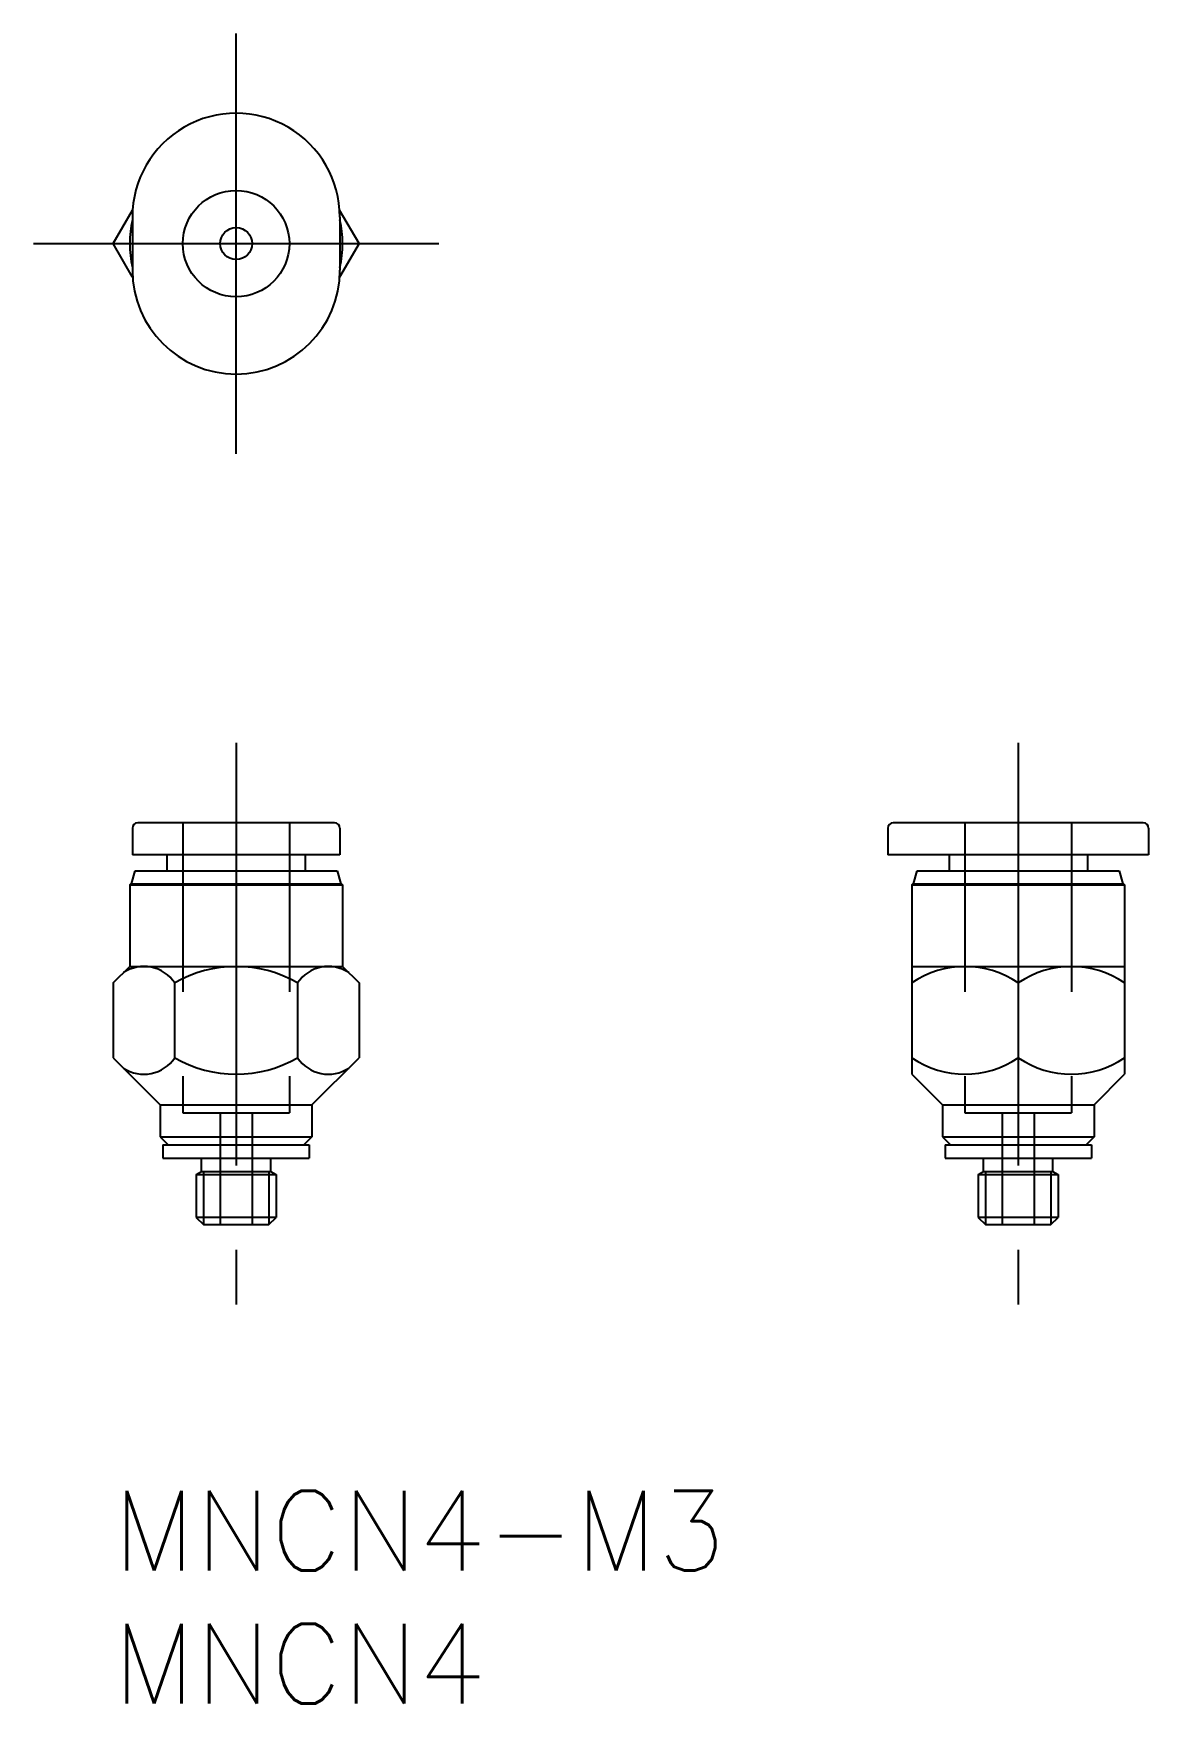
# Model space of a CAD drawing. Extents: x -3 to 38.9, y -8 to 54.8.
import ezdxf

# ---------------------------------------------------------------- set-up
doc = ezdxf.new("R2010")
doc.units = 0
doc.header["$LTSCALE"] = 0.5
doc.linetypes.add('CENTER', pattern=[50.8, 31.75, -6.35, 6.35, -6.35])
doc.linetypes.add('DASHED', pattern=[19.05, 12.7, -6.35])
for name, color, linetype in [('MSM_CENTER', 1, 'CENTER'), ('MSM_CONTINUOUS', 7, 'CONTINUOUS'), ('MSM_DASHED', 4, 'DASHED'), ('MSM_NARROW', 5, 'CONTINUOUS'), ('MSM_PART_NUMBER', 7, 'CONTINUOUS')]:
    doc.layers.add(name, color=color, linetype=linetype)
doc.styles.get("Standard").update_dxf_attribs({"font": 'txt.shx', "height": 3, "bigfont": 'bigfont.shx'})

# ---------------------------------------------------------------- blocks, each defined once
blk = doc.blocks.new('*U5')
at = {"layer": 'MSM_PART_NUMBER'}
blk.add_text('MNCN4-M3', height=3, dxfattribs=at).set_placement((0, -3))
blk = doc.blocks.new('*U6')
at = {"layer": 'MSM_PART_NUMBER'}
blk.add_text('MNCN4', height=3, dxfattribs=at).set_placement((0, -8))

msp = doc.modelspace()

# ---------------------------------------------------------------- linework, layer by layer
at = {"layer": 'MSM_CENTER'}
for p, q in [((4.619, 38.964), (4.619, 54.764)), ((-3, 46.864), (12.238, 46.864)), ((4.619, 28.1), (4.619, 7)), ((34.012, 28.1), (34.012, 7))]:
    msp.add_line(p, q, dxfattribs=at)
at = {"layer": 'MSM_CONTINUOUS'}
for p, q in [((0, 46.864), (0.727, 48.124)), ((0.719, 47.864), (0.719, 45.864)), ((9.238, 46.864), (8.51, 48.124)), ((8.519, 47.864), (8.519, 45.864)), ((0.727, 45.604), (0, 46.864)), ((9.238, 46.864), (8.51, 45.604)), ((0.719, 24.9), (0.719, 23.9)), ((8.319, 25.1), (0.919, 25.1)), ((8.519, 24.9), (8.519, 23.9)), ((29.112, 24.9), (29.112, 23.9)), ((38.712, 25.1), (29.312, 25.1)), ((38.912, 24.9), (38.912, 23.9)), ((8.519, 23.9), (0.719, 23.9)), ((2.019, 23.9), (2.019, 23.3)), ((7.219, 23.9), (7.219, 23.3)), ((38.912, 23.9), (29.112, 23.9)), ((31.412, 23.9), (31.412, 23.3)), ((36.612, 23.9), (36.612, 23.3)), ((0.685, 22.8), (0.819, 23.3)), ((0.819, 23.3), (8.419, 23.3)), ((8.419, 23.3), (8.553, 22.8)), ((30.078, 22.8), (30.212, 23.3)), ((30.212, 23.3), (37.812, 23.3)), ((37.812, 23.3), (37.946, 22.8)), ((0.619, 22.762), (0.685, 22.8)), ((0.619, 22.762), (8.619, 22.762)), ((0.619, 22.762), (0.619, 19.7)), ((0.685, 22.8), (8.553, 22.8)), ((8.553, 22.8), (8.619, 22.762)), ((8.619, 22.762), (8.619, 19.7)), ((30.012, 22.762), (30.078, 22.8)), ((30.012, 22.762), (38.012, 22.762)), ((30.012, 22.762), (30.012, 15.65)), ((30.078, 22.8), (37.946, 22.8)), ((37.946, 22.8), (38.012, 22.762)), ((38.012, 22.762), (38.012, 15.65)), ((0, 19.081), (0.619, 19.7)), ((0.619, 19.7), (8.619, 19.7)), ((8.619, 19.7), (9.238, 19.081)), ((30.012, 19.7), (38.012, 19.7)), ((0, 19.081), (0, 16.269)), ((2.309, 19.081), (2.309, 16.269)), ((6.928, 19.081), (6.928, 16.269)), ((9.238, 19.081), (9.238, 16.269)), ((34.012, 19.081), (34.012, 16.269)), ((0, 16.269), (1.769, 14.5)), ((7.469, 14.5), (9.238, 16.269)), ((30.012, 15.65), (31.162, 14.5)), ((36.862, 14.5), (38.012, 15.65)), ((1.769, 14.5), (1.769, 13.3)), ((1.769, 14.5), (7.469, 14.5)), ((7.469, 14.5), (7.469, 13.3)), ((31.162, 14.5), (31.162, 13.3)), ((31.162, 14.5), (36.862, 14.5)), ((36.862, 14.5), (36.862, 13.3)), ((1.769, 13.3), (7.469, 13.3)), ((1.769, 13.3), (2.069, 13)), ((7.469, 13.3), (7.169, 13)), ((31.162, 13.3), (36.862, 13.3)), ((31.162, 13.3), (31.462, 13)), ((36.862, 13.3), (36.562, 13)), ((1.869, 13), (7.369, 13)), ((1.869, 13), (1.869, 12.5)), ((7.369, 13), (7.369, 12.5)), ((31.262, 13), (36.762, 13)), ((31.262, 13), (31.262, 12.5)), ((36.762, 13), (36.762, 12.5)), ((1.869, 12.5), (7.369, 12.5)), ((3.119, 11.885), (3.319, 12)), ((3.319, 12), (3.319, 12.5)), ((3.319, 12), (5.919, 12)), ((5.919, 12), (5.919, 12.5)), ((5.919, 12), (6.119, 11.885)), ((31.262, 12.5), (36.762, 12.5)), ((32.512, 11.885), (32.712, 12)), ((32.712, 12), (32.712, 12.5)), ((32.712, 12), (35.312, 12)), ((35.312, 12), (35.312, 12.5)), ((35.312, 12), (35.512, 11.885)), ((3.119, 11.885), (6.119, 11.885)), ((3.119, 11.885), (3.119, 10.271)), ((6.119, 11.885), (6.119, 10.271)), ((32.512, 11.885), (35.512, 11.885)), ((32.512, 11.885), (32.512, 10.271)), ((35.512, 11.885), (35.512, 10.271)), ((6.119, 10.271), (3.119, 10.271)), ((3.119, 10.271), (3.389, 10)), ((5.848, 10), (6.119, 10.271)), ((35.512, 10.271), (32.512, 10.271)), ((32.512, 10.271), (32.783, 10)), ((35.242, 10), (35.512, 10.271)), ((3.389, 10), (5.848, 10)), ((32.783, 10), (35.242, 10))]:
    msp.add_line(p, q, dxfattribs=at)
for radius in [2, 0.6]:
    msp.add_circle((4.619, 46.864), radius, dxfattribs=at)
for centre, radius, start, end in [((4.619, 47.864), 3.9, 0, 180.00001), ((4.619, 46.864), 4, 167.07062, 192.92939), ((4.619, 46.864), 4, 347.07061, 12.92938), ((4.619, 45.864), 3.9, 180.00001, 0), ((0.919, 24.9), 0.2, 90, 180), ((8.319, 24.9), 0.2, 0, 90), ((29.312, 24.9), 0.2, 90, 180), ((38.712, 24.9), 0.2, 0, 90), ((1.155, 18.313), 1.387, 33.62643, 123.62658), ((4.619, 15.081), 4.619, 60.00004, 119.99996), ((8.083, 18.313), 1.387, 56.37335, 146.37353), ((32.012, 16.159), 3.541, 55.61581, 124.38419), ((36.012, 16.159), 3.541, 55.61581, 124.38419), ((1.155, 17.037), 1.387, 236.37342, 326.37357), ((4.619, 20.269), 4.619, 240.00004, 299.99996), ((8.083, 17.037), 1.387, 213.62647, 303.62665), ((32.012, 19.191), 3.541, 235.61581, 304.38419), ((36.012, 19.191), 3.541, 235.61581, 304.38419)]:
    msp.add_arc(centre, radius, start, end, dxfattribs=at)
at = {"layer": 'MSM_DASHED'}
for p, q in [((2.619, 25.1), (2.619, 14.2)), ((6.619, 25.1), (6.619, 14.2)), ((32.012, 25.1), (32.012, 14.2)), ((36.012, 25.1), (36.012, 14.2)), ((2.619, 14.2), (6.619, 14.2)), ((4.019, 14.2), (4.019, 10)), ((5.219, 14.2), (5.219, 10)), ((32.012, 14.2), (36.012, 14.2)), ((33.412, 14.2), (33.412, 10)), ((34.612, 14.2), (34.612, 10))]:
    msp.add_line(p, q, dxfattribs=at)
at = {"layer": 'MSM_NARROW'}
for p, q in [((3.389, 12), (3.389, 10)), ((5.848, 12), (5.848, 10)), ((32.783, 12), (32.783, 10)), ((35.242, 12), (35.242, 10))]:
    msp.add_line(p, q, dxfattribs=at)

# ---------------------------------------------------------------- block references
at = {"layer": 'MSM_CONTINUOUS'}
for name in ['*U5', '*U6']:
    msp.add_blockref(name, (0, 0), dxfattribs=at)

doc.saveas('drawing.dxf')
